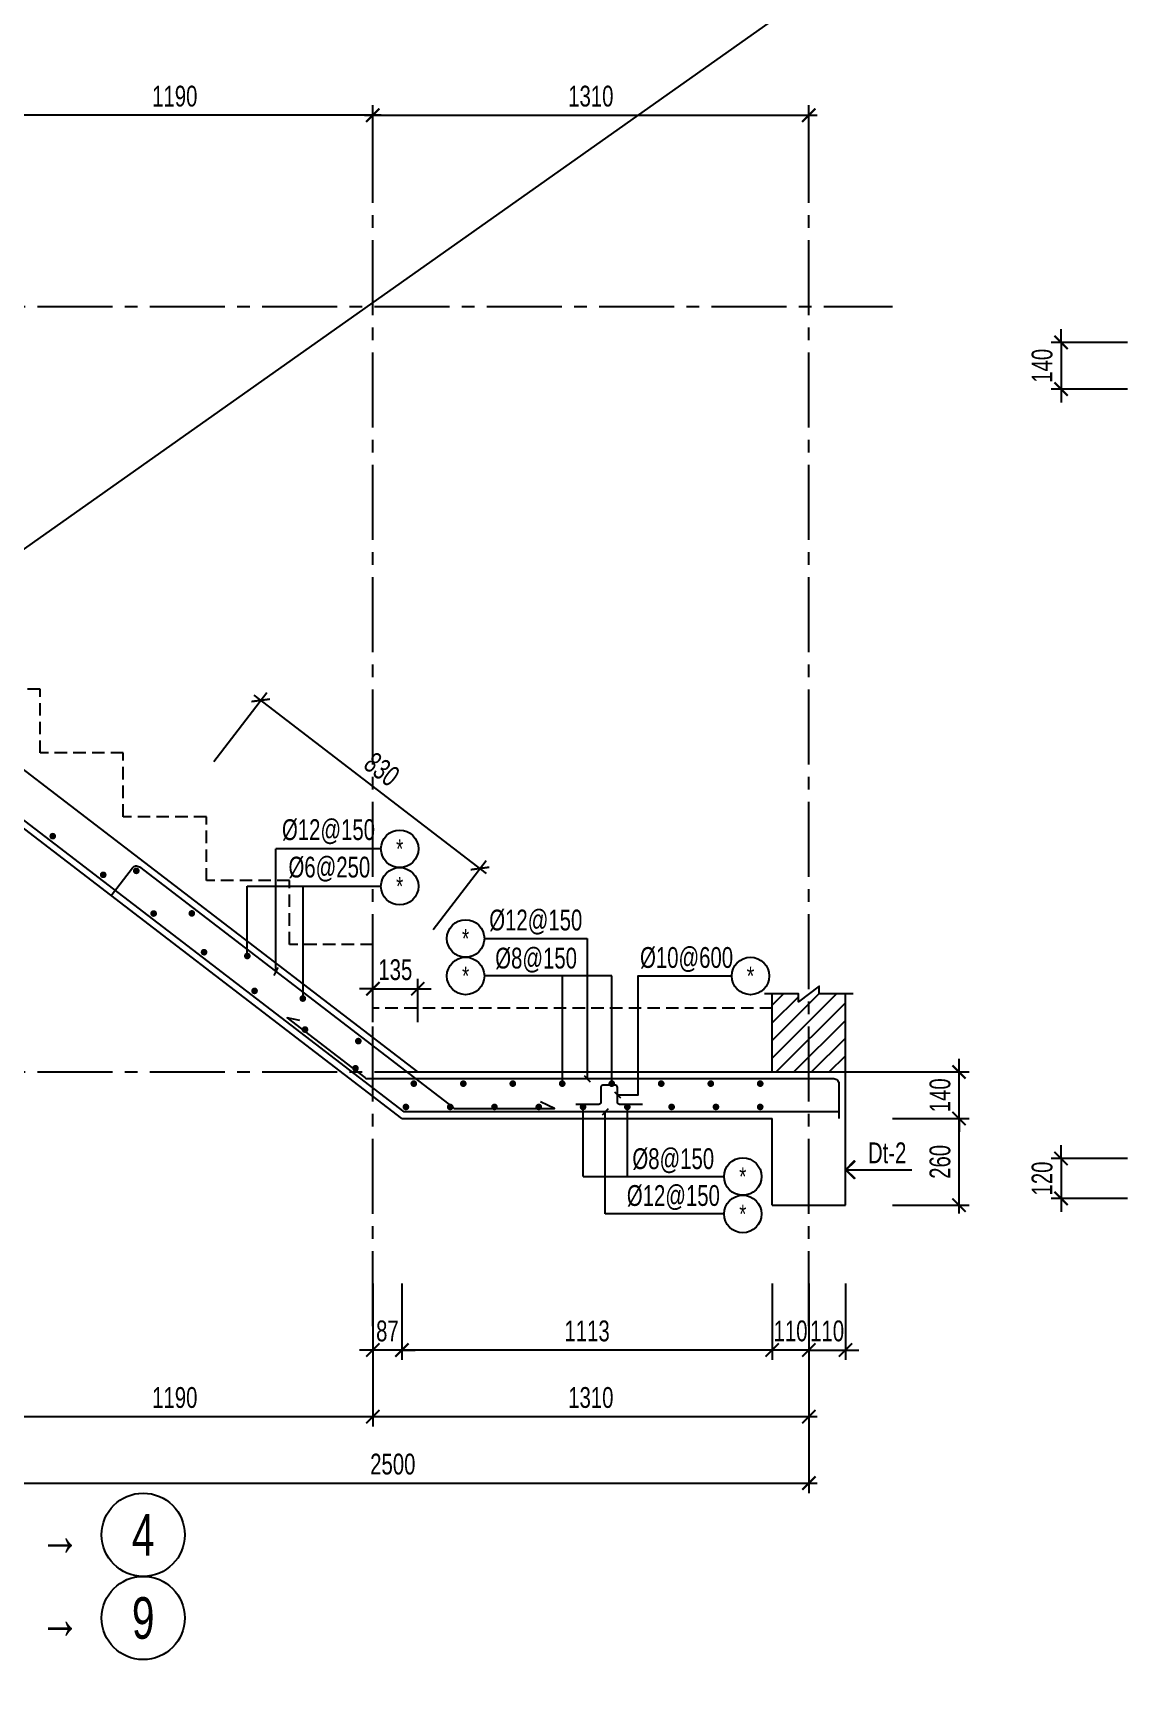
# Model space of a CAD drawing. Header units: millimetres. Extents: x -77370 to 109412, y -14880 to 214694.
# Drawn here: x 65147 to 71767, y 194403 to 204368 of the extents above; entities that cross this region are included whole.
import ezdxf
from ezdxf.enums import TextEntityAlignment as Align

# ---------------------------------------------------------------- set-up
doc = ezdxf.new("R2010")
doc.units = ezdxf.units.MM
doc.header["$LTSCALE"] = 300
doc.header["$MEASUREMENT"] = 0
doc.header["$PDMODE"] = 66
doc.linetypes.add('CENTER2', pattern=[1.125, 0.75, -0.125, 0.125, -0.125])
doc.linetypes.add('HIDDEN', pattern=[0.375, 0.25, -0.125])
doc.layers.get('0').update_dxf_attribs({"linetype": 'CONTINUOUS'})
doc.layers.get('DEFPOINTS').update_dxf_attribs({"linetype": 'CONTINUOUS'})
for name, color, linetype in [('CDC.01.AXIS', 160, 'CENTER2'), ('CDC.02.DIM', 1, 'CONTINUOUS'), ('CDC.03.BORDER', 3, 'CONTINUOUS'), ('CDC.06.TEXT', 2, 'CONTINUOUS'), ('CDC.10.HATCH', 251, 'CONTINUOUS'), ('CDC.11.NOTE', 8, 'CONTINUOUS'), ('CDC.14.STEELNUM', 2, 'CONTINUOUS'), ('KCS_HIDDEN', 8, 'HIDDEN'), ('KCS_SNODE', 6, 'CONTINUOUS'), ('KCS_STEEL', 4, 'CONTINUOUS'), ('KCS_TEXT_B', 2, 'CONTINUOUS')]:
    doc.layers.add(name, color=color, linetype=linetype)
doc.layers.add('KCS_Plotter', color=11, linetype='CONTINUOUS', plot=False)
doc.styles.add('KCS_BIGTEXT', font='arial.ttf', dxfattribs={"width": 0.7})
doc.styles.add('KCS_SMTEXT', font='arial.ttf', dxfattribs={"width": 0.7})
doc.dimstyles.new('KCS_DIM50 scale 2', dxfattribs={"dimscale": 50, "dimtxt": 2.5, "dimasz": 1.6, "dimexe": 1.2, "dimexo": 0, "dimgap": 1, "dimtad": 1, "dimdec": 0, "dimlfac": 0.5, "dimzin": 0, "dimdsep": 46, "dimtxsty": 'KCS_SMTEXT', "dimblk": 'ARCHTICK', "dimcen": 0, "dimdle": 1, "dimclrd": 256, "dimclre": 256, "dimclrt": 2, "dimadec": 0, "dimazin": 0, "dimtfac": 1, "dimtdec": 0, "dimtix": 1, "dimtmove": 2, "dimatfit": 3, "dimfxl": 1, "dimtolj": 1, "dimtzin": 0, "dimarcsym": 0})

# ---------------------------------------------------------------- blocks, each defined once
blk = doc.blocks.new('_ArchTick')
at = {"color": 0, "linetype": 'ByBlock', "const_width": 0.15}
blk.add_lwpolyline([(-0.5, -0.5), (0.5, 0.5)], dxfattribs=at)
blk = doc.blocks.new('*D1267')
at = {"layer": 'CDC.02.DIM', "lineweight": -2, "transparency": 16777216}
for p, q in [((67188.3, 196456.5), (67188.3, 195996.5)), ((69808.3, 196456.5), (69808.3, 195996.5)), ((67138.3, 196056.5), (69858.3, 196056.5))]:
    blk.add_line(p, q, dxfattribs=at)
at = {"layer": 'DEFPOINTS', "color": 0, "transparency": 16777216}
for p in [(67188.3, 196456.5), (69808.3, 196456.5), (69808.3, 196056.5)]:
    blk.add_point(p, dxfattribs=at)
at = {"layer": 'CDC.02.DIM', "lineweight": -2, "transparency": 16777216, "xscale": 80, "yscale": 80, "zscale": 80, "rotation": 180}
blk.add_blockref('_ArchTick', (67188.3, 196056.5), dxfattribs=at)
at = {"layer": 'CDC.02.DIM', "lineweight": -2, "transparency": 16777216, "xscale": 80, "yscale": 80, "zscale": 80}
blk.add_blockref('_ArchTick', (69808.3, 196056.5), dxfattribs=at)
at = {"layer": 'CDC.02.DIM', "color": 2, "transparency": 16777216, "insert": (68498.3, 196170.3), "char_height": 125, "attachment_point": 5, "style": 'KCS_SMTEXT'}
blk.add_mtext('\\A1;1310', dxfattribs=at)
blk = doc.blocks.new('*D1268')
at = {"layer": 'CDC.02.DIM', "lineweight": -2, "transparency": 16777216}
for p, q in [((69808.3, 196856.5), (69808.3, 196396.5)), ((70028.3, 196856.5), (70028.3, 196396.5)), ((69808.3, 196456.5), (69728.3, 196456.5)), ((69808.3, 196456.5), (70028.3, 196456.5)), ((70028.3, 196456.5), (70108.3, 196456.5))]:
    blk.add_line(p, q, dxfattribs=at)
at = {"layer": 'DEFPOINTS', "color": 0, "transparency": 16777216}
for p in [(69808.3, 196856.5), (70028.3, 196856.5), (70028.3, 196456.5)]:
    blk.add_point(p, dxfattribs=at)
at = {"layer": 'CDC.02.DIM', "lineweight": -2, "transparency": 16777216, "xscale": 80, "yscale": 80, "zscale": 80}
blk.add_blockref('_ArchTick', (69808.3, 196456.5), dxfattribs=at)
at = {"layer": 'CDC.02.DIM', "lineweight": -2, "transparency": 16777216, "xscale": 80, "yscale": 80, "zscale": 80, "rotation": 180}
blk.add_blockref('_ArchTick', (70028.3, 196456.5), dxfattribs=at)
at = {"layer": 'CDC.02.DIM', "color": 2, "transparency": 16777216, "insert": (69918.3, 196570.3), "char_height": 125, "attachment_point": 5, "style": 'KCS_SMTEXT'}
blk.add_mtext('\\A1;110', dxfattribs=at)
blk = doc.blocks.new('*D1269')
at = {"layer": 'CDC.02.DIM', "lineweight": -2, "transparency": 16777216}
for p, q in [((64808.3, 196456.5), (64808.3, 195996.5)), ((67188.3, 196456.5), (67188.3, 195996.5)), ((64758.3, 196056.5), (67238.3, 196056.5))]:
    blk.add_line(p, q, dxfattribs=at)
at = {"layer": 'DEFPOINTS', "color": 0, "transparency": 16777216}
for p in [(64808.3, 196456.5), (67188.3, 196456.5), (67188.3, 196056.5)]:
    blk.add_point(p, dxfattribs=at)
at = {"layer": 'CDC.02.DIM', "lineweight": -2, "transparency": 16777216, "xscale": 80, "yscale": 80, "zscale": 80, "rotation": 180}
blk.add_blockref('_ArchTick', (64808.3, 196056.5), dxfattribs=at)
at = {"layer": 'CDC.02.DIM', "lineweight": -2, "transparency": 16777216, "xscale": 80, "yscale": 80, "zscale": 80}
blk.add_blockref('_ArchTick', (67188.3, 196056.5), dxfattribs=at)
at = {"layer": 'CDC.02.DIM', "color": 2, "transparency": 16777216, "insert": (65998.3, 196170.3), "char_height": 125, "attachment_point": 5, "style": 'KCS_SMTEXT'}
blk.add_mtext('\\A1;1190', dxfattribs=at)
blk = doc.blocks.new('*D1272')
at = {"layer": 'CDC.02.DIM', "lineweight": -2, "transparency": 16777216}
for p, q in [((64808.3, 196456.5), (64808.3, 195596.5)), ((69808.3, 196456.5), (69808.3, 195596.5)), ((64758.3, 195656.5), (69858.3, 195656.5))]:
    blk.add_line(p, q, dxfattribs=at)
at = {"layer": 'DEFPOINTS', "color": 0, "transparency": 16777216}
for p in [(64808.3, 196456.5), (69808.3, 196456.5), (69808.3, 195656.5)]:
    blk.add_point(p, dxfattribs=at)
at = {"layer": 'CDC.02.DIM', "lineweight": -2, "transparency": 16777216, "xscale": 80, "yscale": 80, "zscale": 80, "rotation": 180}
blk.add_blockref('_ArchTick', (64808.3, 195656.5), dxfattribs=at)
at = {"layer": 'CDC.02.DIM', "lineweight": -2, "transparency": 16777216, "xscale": 80, "yscale": 80, "zscale": 80}
blk.add_blockref('_ArchTick', (69808.3, 195656.5), dxfattribs=at)
at = {"layer": 'CDC.02.DIM', "color": 2, "transparency": 16777216, "insert": (67308.3, 195770.3), "char_height": 125, "attachment_point": 5, "style": 'KCS_SMTEXT'}
blk.add_mtext('\\A1;2500', dxfattribs=at)
blk = doc.blocks.new('*D1278')
at = {"layer": 'CDC.02.DIM', "lineweight": -2, "transparency": 16777216}
for p, q in [((70310.8, 198126.9), (70770.8, 198126.9)), ((70710.8, 198126.9), (70710.8, 198206.9)), ((70710.8, 197846.9), (70710.8, 198126.9)), ((70310.8, 197846.9), (70770.8, 197846.9)), ((70710.8, 197846.9), (70710.8, 197766.9))]:
    blk.add_line(p, q, dxfattribs=at)
at = {"layer": 'DEFPOINTS', "color": 0, "transparency": 16777216}
for p in [(70310.8, 198126.9), (70710.8, 198126.9), (70310.8, 197846.9)]:
    blk.add_point(p, dxfattribs=at)
at = {"layer": 'CDC.02.DIM', "lineweight": -2, "transparency": 16777216, "xscale": 80, "yscale": 80, "zscale": 80}
for p, rotation in [((70710.8, 198126.9), 270), ((70710.8, 197846.9), 90)]:
    blk.add_blockref('_ArchTick', p, dxfattribs=dict(at, rotation=rotation))
at = {"layer": 'CDC.02.DIM', "color": 2, "transparency": 16777216, "insert": (70596.9, 197986.9), "char_height": 125, "attachment_point": 5, "rotation": 90, "style": 'KCS_SMTEXT'}
blk.add_mtext('\\A1;140', dxfattribs=at)
blk = doc.blocks.new('*D1279')
at = {"layer": 'CDC.02.DIM', "lineweight": -2, "transparency": 16777216}
for p, q in [((70310.8, 197846.9), (70770.8, 197846.9)), ((70710.8, 197276.9), (70710.8, 197896.9)), ((70310.8, 197326.9), (70770.8, 197326.9))]:
    blk.add_line(p, q, dxfattribs=at)
at = {"layer": 'DEFPOINTS', "color": 0, "transparency": 16777216}
for p in [(70310.8, 197846.9), (70710.8, 197846.9), (70310.8, 197326.9)]:
    blk.add_point(p, dxfattribs=at)
at = {"layer": 'CDC.02.DIM', "lineweight": -2, "transparency": 16777216, "xscale": 80, "yscale": 80, "zscale": 80}
for p, rotation in [((70710.8, 197846.9), 90), ((70710.8, 197326.9), 270)]:
    blk.add_blockref('_ArchTick', p, dxfattribs=dict(at, rotation=rotation))
at = {"layer": 'CDC.02.DIM', "color": 2, "transparency": 16777216, "insert": (70596.9, 197586.9), "char_height": 125, "attachment_point": 5, "rotation": 90, "style": 'KCS_SMTEXT'}
blk.add_mtext('\\A1;260', dxfattribs=at)
blk = doc.blocks.new('*D1282')
at = {"layer": 'CDC.02.DIM', "lineweight": -2, "transparency": 16777216}
for p, q in [((67188.3, 203475.4), (67188.3, 203935.4)), ((69808.3, 203475.4), (69808.3, 203935.4)), ((67138.3, 203875.4), (69858.3, 203875.4))]:
    blk.add_line(p, q, dxfattribs=at)
at = {"layer": 'DEFPOINTS', "color": 0, "transparency": 16777216}
for p in [(69808.3, 203875.4), (67188.3, 203475.4), (69808.3, 203475.4)]:
    blk.add_point(p, dxfattribs=at)
at = {"layer": 'CDC.02.DIM', "lineweight": -2, "transparency": 16777216, "xscale": 80, "yscale": 80, "zscale": 80, "rotation": 180}
blk.add_blockref('_ArchTick', (67188.3, 203875.4), dxfattribs=at)
at = {"layer": 'CDC.02.DIM', "lineweight": -2, "transparency": 16777216, "xscale": 80, "yscale": 80, "zscale": 80}
blk.add_blockref('_ArchTick', (69808.3, 203875.4), dxfattribs=at)
at = {"layer": 'CDC.02.DIM', "color": 2, "transparency": 16777216, "insert": (68498.3, 203989.3), "char_height": 125, "attachment_point": 5, "style": 'KCS_SMTEXT'}
blk.add_mtext('\\A1;1310', dxfattribs=at)
blk = doc.blocks.new('*D1283')
at = {"layer": 'CDC.02.DIM', "lineweight": -2, "transparency": 16777216}
for p, q in [((66233.1, 199992.6), (66551.1, 200407.4)), ((67871.7, 199319.4), (66474.9, 200390.2)), ((67550.5, 198982.6), (67868.5, 199397.4))]:
    blk.add_line(p, q, dxfattribs=at)
at = {"layer": 'DEFPOINTS', "color": 0, "transparency": 16777216}
for p in [(66514.6, 200359.8), (66233.1, 199992.6), (67550.5, 198982.6)]:
    blk.add_point(p, dxfattribs=at)
at = {"layer": 'CDC.02.DIM', "lineweight": -2, "transparency": 16777216, "xscale": 80, "yscale": 80, "zscale": 80}
for p, rotation in [((66514.6, 200359.8), 142.5238204386135), ((67832, 199349.8), 322.5238204386134)]:
    blk.add_blockref('_ArchTick', p, dxfattribs=dict(at, rotation=rotation))
at = {"layer": 'CDC.02.DIM', "color": 2, "transparency": 16777216, "insert": (67242.6, 199945.2), "char_height": 125, "attachment_point": 5, "rotation": 322.52382, "style": 'KCS_SMTEXT'}
blk.add_mtext('\\A1;830', dxfattribs=at)
blk = doc.blocks.new('*D1382')
at = {"layer": 'CDC.02.DIM', "lineweight": -2, "transparency": 16777216}
for p, q in [((71724.1, 202509.8), (71264.1, 202509.8)), ((71324.1, 202509.8), (71324.1, 202589.8)), ((71324.1, 202509.8), (71324.1, 202229.8)), ((71724.1, 202229.8), (71264.1, 202229.8)), ((71324.1, 202229.8), (71324.1, 202149.8))]:
    blk.add_line(p, q, dxfattribs=at)
at = {"layer": 'DEFPOINTS', "color": 0, "transparency": 16777216}
for p in [(71724.1, 202509.8, 0), (71324.1, 202229.8), (71724.1, 202229.8, 0)]:
    blk.add_point(p, dxfattribs=at)
at = {"layer": 'CDC.02.DIM', "lineweight": -2, "transparency": 16777216, "xscale": 80, "yscale": 80, "zscale": 80}
for p, rotation in [((71324.1, 202509.8), 270), ((71324.1, 202229.8), 90)]:
    blk.add_blockref('_ArchTick', p, dxfattribs=dict(at, rotation=rotation))
at = {"layer": 'CDC.02.DIM', "color": 2, "transparency": 16777216, "insert": (71210.3, 202369.8), "char_height": 125, "attachment_point": 5, "rotation": 90, "style": 'KCS_SMTEXT'}
blk.add_mtext('\\A1;140', dxfattribs=at)
blk = doc.blocks.new('*D950')
at = {"layer": 'CDC.02.DIM', "lineweight": -2, "transparency": 16777216}
for p, q in [((64808.3, 203475.4), (64808.3, 203935.4)), ((67188.3, 203475.4), (67188.3, 203935.4)), ((67238.3, 203875.4), (64758.3, 203875.4))]:
    blk.add_line(p, q, dxfattribs=at)
at = {"layer": 'DEFPOINTS', "color": 0, "transparency": 16777216}
for p in [(64808.3, 203875.4), (64808.3, 203475.4), (67188.3, 203475.4)]:
    blk.add_point(p, dxfattribs=at)
at = {"layer": 'CDC.02.DIM', "lineweight": -2, "transparency": 16777216, "xscale": 80, "yscale": 80, "zscale": 80, "rotation": 180}
blk.add_blockref('_ArchTick', (64808.3, 203875.4), dxfattribs=at)
at = {"layer": 'CDC.02.DIM', "lineweight": -2, "transparency": 16777216, "xscale": 80, "yscale": 80, "zscale": 80}
blk.add_blockref('_ArchTick', (67188.3, 203875.4), dxfattribs=at)
at = {"layer": 'CDC.02.DIM', "color": 2, "transparency": 16777216, "insert": (65998.3, 203989.3), "char_height": 125, "attachment_point": 5, "style": 'KCS_SMTEXT'}
blk.add_mtext('\\A1;1190', dxfattribs=at)
blk = doc.blocks.new('*D955')
at = {"layer": 'CDC.02.DIM', "lineweight": -2, "transparency": 16777216}
for p, q in [((67188.3, 198626.9), (67108.3, 198626.9)), ((67188.3, 198426.9), (67188.3, 198686.9)), ((67188.3, 198626.9), (67458.2, 198626.9)), ((67458.2, 198426.9), (67458.2, 198686.9)), ((67458.2, 198626.9), (67538.2, 198626.9))]:
    blk.add_line(p, q, dxfattribs=at)
at = {"layer": 'DEFPOINTS', "color": 0, "transparency": 16777216}
for p in [(67458.2, 198626.9), (67188.3, 198426.9), (67458.2, 198426.9)]:
    blk.add_point(p, dxfattribs=at)
at = {"layer": 'CDC.02.DIM', "lineweight": -2, "transparency": 16777216, "xscale": 80, "yscale": 80, "zscale": 80}
blk.add_blockref('_ArchTick', (67188.3, 198626.9), dxfattribs=at)
at = {"layer": 'CDC.02.DIM', "lineweight": -2, "transparency": 16777216, "xscale": 80, "yscale": 80, "zscale": 80, "rotation": 180}
blk.add_blockref('_ArchTick', (67458.2, 198626.9), dxfattribs=at)
at = {"layer": 'CDC.02.DIM', "color": 2, "transparency": 16777216, "insert": (67323.3, 198740.7), "char_height": 125, "attachment_point": 5, "style": 'KCS_SMTEXT'}
blk.add_mtext('\\A1;135', dxfattribs=at)
blk = doc.blocks.new('*D1033')
at = {"layer": 'CDC.02.DIM', "lineweight": -2, "transparency": 16777216}
for p, q in [((71324.1, 197606.8), (71324.1, 197686.8)), ((71724.1, 197606.8), (71264.1, 197606.8)), ((71324.1, 197606.8), (71324.1, 197366.8)), ((71724.1, 197366.8), (71264.1, 197366.8)), ((71324.1, 197366.8), (71324.1, 197286.8))]:
    blk.add_line(p, q, dxfattribs=at)
at = {"layer": 'DEFPOINTS', "color": 0, "transparency": 16777216}
for p in [(71724.1, 197606.8, 0), (71324.1, 197366.8), (71724.1, 197366.8, 0)]:
    blk.add_point(p, dxfattribs=at)
at = {"layer": 'CDC.02.DIM', "lineweight": -2, "transparency": 16777216, "xscale": 80, "yscale": 80, "zscale": 80}
for p, rotation in [((71324.1, 197606.8), 270), ((71324.1, 197366.8), 90)]:
    blk.add_blockref('_ArchTick', p, dxfattribs=dict(at, rotation=rotation))
at = {"layer": 'CDC.02.DIM', "color": 2, "transparency": 16777216, "insert": (71210.3, 197486.8), "char_height": 125, "attachment_point": 5, "rotation": 90, "style": 'KCS_SMTEXT'}
blk.add_mtext('\\A1;120', dxfattribs=at)
blk = doc.blocks.new('*D1117')
at = {"layer": 'CDC.02.DIM', "lineweight": -2, "transparency": 16777216}
for p, q in [((69588.3, 196856.5), (69588.3, 196396.5)), ((69808.3, 196856.5), (69808.3, 196396.5)), ((69588.3, 196456.5), (69508.3, 196456.5)), ((69808.3, 196456.5), (69588.3, 196456.5)), ((69808.3, 196456.5), (69888.3, 196456.5))]:
    blk.add_line(p, q, dxfattribs=at)
at = {"layer": 'DEFPOINTS', "color": 0, "transparency": 16777216}
for p in [(69588.3, 196856.5), (69808.3, 196856.5), (69588.3, 196456.5)]:
    blk.add_point(p, dxfattribs=at)
at = {"layer": 'CDC.02.DIM', "lineweight": -2, "transparency": 16777216, "xscale": 80, "yscale": 80, "zscale": 80}
blk.add_blockref('_ArchTick', (69588.3, 196456.5), dxfattribs=at)
at = {"layer": 'CDC.02.DIM', "lineweight": -2, "transparency": 16777216, "xscale": 80, "yscale": 80, "zscale": 80, "rotation": 180}
blk.add_blockref('_ArchTick', (69808.3, 196456.5), dxfattribs=at)
at = {"layer": 'CDC.02.DIM', "color": 2, "transparency": 16777216, "insert": (69698.3, 196570.3), "char_height": 125, "attachment_point": 5, "style": 'KCS_SMTEXT'}
blk.add_mtext('\\A1;110', dxfattribs=at)
blk = doc.blocks.new('*D1118')
at = {"layer": 'CDC.02.DIM', "lineweight": -2, "transparency": 16777216}
for p, q in [((67363.2, 196856.5), (67363.2, 196396.5)), ((69588.3, 196856.5), (69588.3, 196396.5)), ((69638.3, 196456.5), (67313.2, 196456.5))]:
    blk.add_line(p, q, dxfattribs=at)
at = {"layer": 'DEFPOINTS', "color": 0, "transparency": 16777216}
for p in [(67363.2, 196856.5), (69588.3, 196856.5), (67363.2, 196456.5)]:
    blk.add_point(p, dxfattribs=at)
at = {"layer": 'CDC.02.DIM', "lineweight": -2, "transparency": 16777216, "xscale": 80, "yscale": 80, "zscale": 80, "rotation": 180}
blk.add_blockref('_ArchTick', (67363.2, 196456.5), dxfattribs=at)
at = {"layer": 'CDC.02.DIM', "lineweight": -2, "transparency": 16777216, "xscale": 80, "yscale": 80, "zscale": 80}
blk.add_blockref('_ArchTick', (69588.3, 196456.5), dxfattribs=at)
at = {"layer": 'CDC.02.DIM', "color": 2, "transparency": 16777216, "insert": (68475.8, 196570.3), "char_height": 125, "attachment_point": 5, "style": 'KCS_SMTEXT'}
blk.add_mtext('\\A1;1113', dxfattribs=at)
blk = doc.blocks.new('*D1119')
at = {"layer": 'CDC.02.DIM', "lineweight": -2, "transparency": 16777216}
for p, q in [((67188.3, 196856.5), (67188.3, 196396.5)), ((67363.2, 196856.5), (67363.2, 196396.5)), ((67188.3, 196456.5), (67108.3, 196456.5)), ((67363.2, 196456.5), (67188.3, 196456.5)), ((67363.2, 196456.5), (67443.2, 196456.5))]:
    blk.add_line(p, q, dxfattribs=at)
at = {"layer": 'DEFPOINTS', "color": 0, "transparency": 16777216}
for p in [(67188.3, 196856.5), (67363.2, 196856.5), (67188.3, 196456.5)]:
    blk.add_point(p, dxfattribs=at)
at = {"layer": 'CDC.02.DIM', "lineweight": -2, "transparency": 16777216, "xscale": 80, "yscale": 80, "zscale": 80}
blk.add_blockref('_ArchTick', (67188.3, 196456.5), dxfattribs=at)
at = {"layer": 'CDC.02.DIM', "lineweight": -2, "transparency": 16777216, "xscale": 80, "yscale": 80, "zscale": 80, "rotation": 180}
blk.add_blockref('_ArchTick', (67363.2, 196456.5), dxfattribs=at)
at = {"layer": 'CDC.02.DIM', "color": 2, "transparency": 16777216, "insert": (67275.8, 196570.3), "char_height": 125, "attachment_point": 5, "style": 'KCS_SMTEXT'}
blk.add_mtext('\\A1;87', dxfattribs=at)

msp = doc.modelspace()

# ---------------------------------------------------------------- hatches: boundary and pattern name
at = {"layer": 'CDC.10.HATCH'}
h = msp.add_hatch(dxfattribs=at)
h.set_pattern_fill('ANSI31', color=256, scale=600, style=0)
h.set_pattern_definition([(45, (-2658443.654, 1256840.09), (-53.0330086, 53.0330086), [])])
h.paths.add_polyline_path([(69870.8, 198595.6), (70028.3, 198595.6), (70028.3, 198126.9), (69588.3, 198126.9), (69588.3, 198595.6), (69745.8, 198595.6), (69745.8, 198548.7), (69870.8, 198642.4)])

# ---------------------------------------------------------------- linework, layer by layer
at = {"layer": 'CDC.01.AXIS', "ltscale": 2}
for p, q in [((67188.3, 196599.6), (67188.3, 203475.4)), ((69808.3, 196599.6), (69808.3, 203475.4)), ((59098.6, 202726.9), (70310.8, 202726.9)), ((59098.6, 198126.9), (70310.8, 198126.9))]:
    msp.add_line(p, q, dxfattribs=at)
at = {"layer": 'CDC.02.DIM'}
for centre in [(65808.3, 195346.5), (65808.3, 194846.5)]:
    msp.add_circle(centre, 250, dxfattribs=at)
at = {"layer": 'CDC.03.BORDER'}
for p, q in [((67458.2, 198126.9), (62188.3, 202167.1)), ((67363.2, 197846.9), (62041.5, 201926.9)), ((69588.3, 198126.9), (69588.3, 198595.6)), ((70028.3, 197326.9), (70028.3, 198595.6)), ((67458.2, 198126.9), (70028.3, 198126.9)), ((67363.2, 197846.9), (69588.3, 197846.9)), ((69588.3, 197326.9), (69588.3, 197846.9)), ((69588.3, 197326.9), (70028.3, 197326.9))]:
    msp.add_line(p, q, dxfattribs=at)
at = {"layer": 'CDC.11.NOTE'}
for p, q in [((67237.2, 199467.7), (66605.2, 199467.7)), ((66605.2, 198730.4), (66605.2, 199467.7)), ((66434, 199242.7), (67237.2, 199242.7)), ((66434, 198823.9), (66434, 199242.7)), ((66767.5, 199242.7), (66767.5, 198568.2)), ((67858.3, 198928.8), (68475.9, 198928.8)), ((68475.9, 198928.8), (68475.9, 198086.9)), ((68625.2, 198703.8), (67858.3, 198703.8)), ((68327.8, 198056.9), (68327.8, 198703.8)), ((68625.2, 198056.9), (68625.2, 198703.8)), ((68451.6, 197498.7), (68451.6, 197916.9)), ((68717.7, 197498.7), (68717.7, 197916.9)), ((68584.4, 197273.7), (68584.4, 197886.9)), ((68451.6, 197498.7), (69298.8, 197498.7)), ((69298.8, 197273.7), (68584.4, 197273.7))]:
    msp.add_line(p, q, dxfattribs=at)
at = {"layer": 'CDC.11.NOTE', "color": 3}
for p, q in [((66617.1, 198753.8), (66593.3, 198707)), ((68457.3, 198105.4), (68494.5, 198068.3)), ((68639.8, 198007.9), (68676.9, 197970.8)), ((68603, 197905.4), (68565.9, 197868.3))]:
    msp.add_line(p, q, dxfattribs=at)
at = {"layer": 'CDC.11.NOTE'}
for points in [[(68658.3, 197989.4), (68781.8, 197989.4), (68781.8, 198703.8), (69345.3, 198703.8)], [(70028.3, 197539.2), (70081.4, 197592.2), (70084.9, 197588.7), (70033.3, 197539.2), (70084.9, 197489.7), (70081.4, 197486.1), (70028.3, 197539.2), (70427, 197539.2)]]:
    msp.add_lwpolyline(points, dxfattribs=at)
at = {"layer": 'CDC.11.NOTE', "color": 1}
msp.add_lwpolyline([(70075.2, 198595.6), (69870.8, 198595.6), (69870.8, 198642.4), (69745.8, 198548.7), (69745.8, 198595.6), (69541.4, 198595.6)], dxfattribs=at)
at = {"layer": 'CDC.14.STEELNUM', "color": 8}
for centre in [(67349.7, 199467.7), (67349.7, 199242.7), (67745.8, 198928.8), (67745.8, 198703.8), (69457.8, 198703.8), (69411.3, 197498.7), (69411.3, 197273.7)]:
    msp.add_circle(centre, 112.5, dxfattribs=at)
at = {"layer": 'KCS_HIDDEN'}
msp.add_line((69588.3, 198510.2), (67188.3, 198510.2), dxfattribs=at)
msp.add_lwpolyline([(67188.3, 198510.2), (67188.3, 198893.5), (66688.3, 198893.5), (66688.3, 199276.9), (66188.3, 199276.9), (66188.3, 199660.2), (65688.3, 199660.2), (65688.3, 200043.5), (65188.3, 200043.5), (65188.3, 200426.9), (64688.3, 200426.9), (64688.3, 200810.2), (64188.3, 200810.2), (64188.3, 201193.5), (63688.3, 201193.5), (63688.3, 201576.9), (63188.3, 201576.9), (63188.3, 201960.2), (62688.3, 201960.2), (62688.3, 202343.5), (62188.3, 202343.5), (62188.3, 202726.9)], dxfattribs=at)
at = {"layer": 'KCS_Plotter'}
msp.add_line((42050, 184994.5), (84100, 214694.5), dxfattribs=at)
at = {"layer": 'KCS_SNODE', "const_width": 20}
for points in [[(65274.8, 199545.2, 1), (65255, 199542.4, 1)], [(65577.9, 199312.8, 1), (65558.1, 199310, 1)], [(65776.9, 199336.7, 1), (65757.1, 199333.9, 1)], [(65881.1, 199080.4, 1), (65861.3, 199077.5, 1)], [(66110.4, 199081, 1), (66090.6, 199078.2, 1)], [(66184.2, 198848, 1), (66164.4, 198845.1, 1)], [(66443.9, 198825.3, 1), (66424.1, 198822.5, 1)], [(66487.4, 198615.5, 1), (66467.6, 198612.7, 1)], [(66777.4, 198569.6, 1), (66757.6, 198566.8, 1)], [(66790.6, 198383.1, 1), (66770.8, 198380.3, 1)], [(67110.9, 198314, 1), (67091.1, 198311.1, 1)], [(67093.7, 198150.7, 1), (67073.9, 198147.9, 1)], [(67444.4, 198058.3, 1), (67424.6, 198055.4, 1)], [(67741.8, 198058.3, 1), (67722, 198055.4, 1)], [(68039.1, 198058.3, 1), (68019.3, 198055.4, 1)], [(68336.5, 198058.3, 1), (68316.7, 198055.4, 1)], [(68633.9, 198058.3, 1), (68614.1, 198055.4, 1)], [(68931.3, 198058.3, 1), (68911.5, 198055.4, 1)], [(69228.7, 198058.3, 1), (69208.9, 198055.4, 1)], [(69506.2, 198058.3, -1), (69526, 198055.4, -1)], [(67396.9, 197918.3, 1), (67377.1, 197915.4, 1)], [(67643.2, 197918.3, -1), (67663, 197915.4, -1)], [(67909.4, 197918.3, -1), (67929.2, 197915.4, -1)], [(68175.5, 197918.3, -1), (68195.3, 197915.4, -1)], [(68441.7, 197918.3, -1), (68461.5, 197915.4, -1)], [(68707.8, 197918.3, -1), (68727.6, 197915.4, -1)], [(68973.9, 197918.3, -1), (68993.7, 197915.4, -1)], [(69240.1, 197918.3, -1), (69259.9, 197915.4, -1)], [(69506.2, 197918.3, -1), (69526, 197915.4, -1)]]:
    msp.add_lwpolyline(points, format="xyb", close=True, dxfattribs=at)
at = {"layer": 'KCS_STEEL', "color": 4}
msp.add_lwpolyline([(69988.3, 197886.9), (67376.8, 197886.9), (61788.3, 202171.4), (61788.3, 202686.9)], dxfattribs=at)
for points in [[(65615.4, 199186.9), (65743.2, 199353.5, -0.414214), (65785.2, 199359.1), (67671.4, 197913, 0.164994), (67689.6, 197906.9), (68279.4, 197906.9), (68196.1, 197948.1)], [(66750.5, 198436), (66672.6, 198451.9), (67140.7, 198093, 0.164994), (67159, 198086.9), (69958.3, 198086.9, -0.414214), (69988.3, 198056.9), (69988.3, 197846.9)]]:
    msp.add_lwpolyline(points, format="xyb", dxfattribs=at)
at = {"layer": 'KCS_STEEL'}
msp.add_lwpolyline([(68808.3, 197931.9), (68670.8, 197931.9, -0.414214), (68658.3, 197944.4), (68658.3, 198034.4, 0.414214), (68645.8, 198046.9), (68570.8, 198046.9, 0.414214), (68558.3, 198034.4), (68558.3, 197944.4, -0.414214), (68545.8, 197931.9), (68408.3, 197931.9)], format="xyb", dxfattribs=at)

# ---------------------------------------------------------------- texts
at = {"layer": 'CDC.02.DIM', "color": 4, "style": 'KCS_SMTEXT', "width": 0.7}
for s, p in [('4', (65808.3, 195346.5)), ('→', (65308.3, 195346.5)), ('9', (65808.3, 194846.5)), ('→', (65308.3, 194846.5))]:
    msp.add_text(s, height=250, dxfattribs=at).set_placement(p, align=Align.MIDDLE)
at = {"layer": 'CDC.06.TEXT', "color": 2, "linetype": 'ByBlock', "style": 'KCS_SMTEXT', "width": 0.7}
for s, p in [('%%C12@150', (66921.8, 199573.7)), ('%%C6@250', (66927, 199348.7)), ('%%C12@150', (68167.4, 199030.6)), ('%%C8@150', (68169.4, 198801.8)), ('%%C10@600', (69073.6, 198805.6)), ('%%C8@150', (68993.6, 197596.8)), ('%%C12@150', (68994.2, 197375.5))]:
    msp.add_text(s, height=125, dxfattribs=at).set_placement(p, align=Align.MIDDLE)
at = {"layer": 'CDC.14.STEELNUM'}
for style, width, p in [('KCS_SMTEXT', 0.7, (67349.7, 199467.7)), ('KCS_SMTEXT', 0.7, (67349.7, 199242.7)), ('KCS_SMTEXT', 0.7, (67745.8, 198928.8)), ('KCS_SMTEXT', 0.7, (67745.8, 198703.8)), ('KCS_BIGTEXT', 0.75, (69457.8, 198703.8)), ('KCS_SMTEXT', 0.7, (69411.3, 197498.7)), ('KCS_SMTEXT', 0.7, (69411.3, 197273.7))]:
    msp.add_text('*', height=112.5, dxfattribs=dict(at, style=style, width=width)).set_placement(p, align=Align.MIDDLE)
at = {"layer": 'KCS_TEXT_B', "color": 3, "linetype": 'ByBlock', "style": 'KCS_SMTEXT', "width": 0.7}
msp.add_text('Dt-2', height=125, dxfattribs=at).set_placement((70278.9, 197641.4), align=Align.MIDDLE)

# ---------------------------------------------------------------- dimensions: what is measured, and where the dimension line sits
at = {"layer": 'CDC.02.DIM'}
for base, p1, p2, picture, middle in [((64808.3, 203875.4), (67188.3, 203475.4), (64808.3, 203475.4), '*D950', (65998.3, 203989.3)), ((67458.2, 198626.9), (67188.3, 198426.9), (67458.2, 198426.9), '*D955', (67323.3, 198740.7)), ((67188.3, 196456.5), (67363.2, 196856.5), (67188.3, 196856.5), '*D1119', (67275.8, 196570.3)), ((67363.2, 196456.5), (69588.3, 196856.5), (67363.2, 196856.5), '*D1118', (68475.8, 196570.3)), ((69588.3, 196456.5), (69808.3, 196856.5), (69588.3, 196856.5), '*D1117', (69698.3, 196570.3))]:
    dim = msp.add_linear_dim(base=base, p1=p1, p2=p2, dimstyle='KCS_DIM50 scale 2', dxfattribs=at)
    dim.commit()
    dim.dimension.update_dxf_attribs({"geometry": picture, "text_midpoint": middle})
for base, p1, p2, angle, picture, middle in [((69808.3, 203875.4), (67188.3, 203475.4), (69808.3, 203475.4), 180, '*D1282', (68498.3, 203989.3)), ((71324.1, 202229.8, 0), (71724.1, 202509.8), (71724.1, 202229.8), 90, '*D1382', (71210.3, 202369.8, 0)), ((70710.8, 198126.9), (70310.8, 197846.9), (70310.8, 198126.9), 270, '*D1278', (70596.9, 197986.9)), ((70710.8, 197846.9), (70310.8, 197326.9), (70310.8, 197846.9), 270, '*D1279', (70596.9, 197586.9)), ((71324.1, 197366.8, 0), (71724.1, 197606.8), (71724.1, 197366.8), 90, '*D1033', (71210.3, 197486.8, 0)), ((70028.3, 196456.5), (69808.3, 196856.5), (70028.3, 196856.5), 180, '*D1268', (69918.3, 196570.3)), ((67188.3, 196056.5), (64808.3, 196456.5), (67188.3, 196456.5), 180, '*D1269', (65998.3, 196170.3)), ((69808.3, 195656.5), (64808.3, 196456.5), (69808.3, 196456.5), 180, '*D1272', (67308.3, 195770.3)), ((69808.3, 196056.5), (67188.3, 196456.5), (69808.3, 196456.5), 180, '*D1267', (68498.3, 196170.3))]:
    dim = msp.add_linear_dim(base=base, p1=p1, p2=p2, angle=angle, dimstyle='KCS_DIM50 scale 2', dxfattribs=at)
    dim.commit()
    dim.dimension.update_dxf_attribs({"geometry": picture, "text_midpoint": middle})
dim = msp.add_aligned_dim(p1=(67550.5, 198982.6), p2=(66233.1, 199992.6), distance=-462.6, dimstyle='KCS_DIM50 scale 2', dxfattribs=at)
dim.commit()
dim.dimension.update_dxf_attribs({"geometry": '*D1283', "text_midpoint": (67242.6, 199945.2)})

doc.saveas('drawing.dxf')
